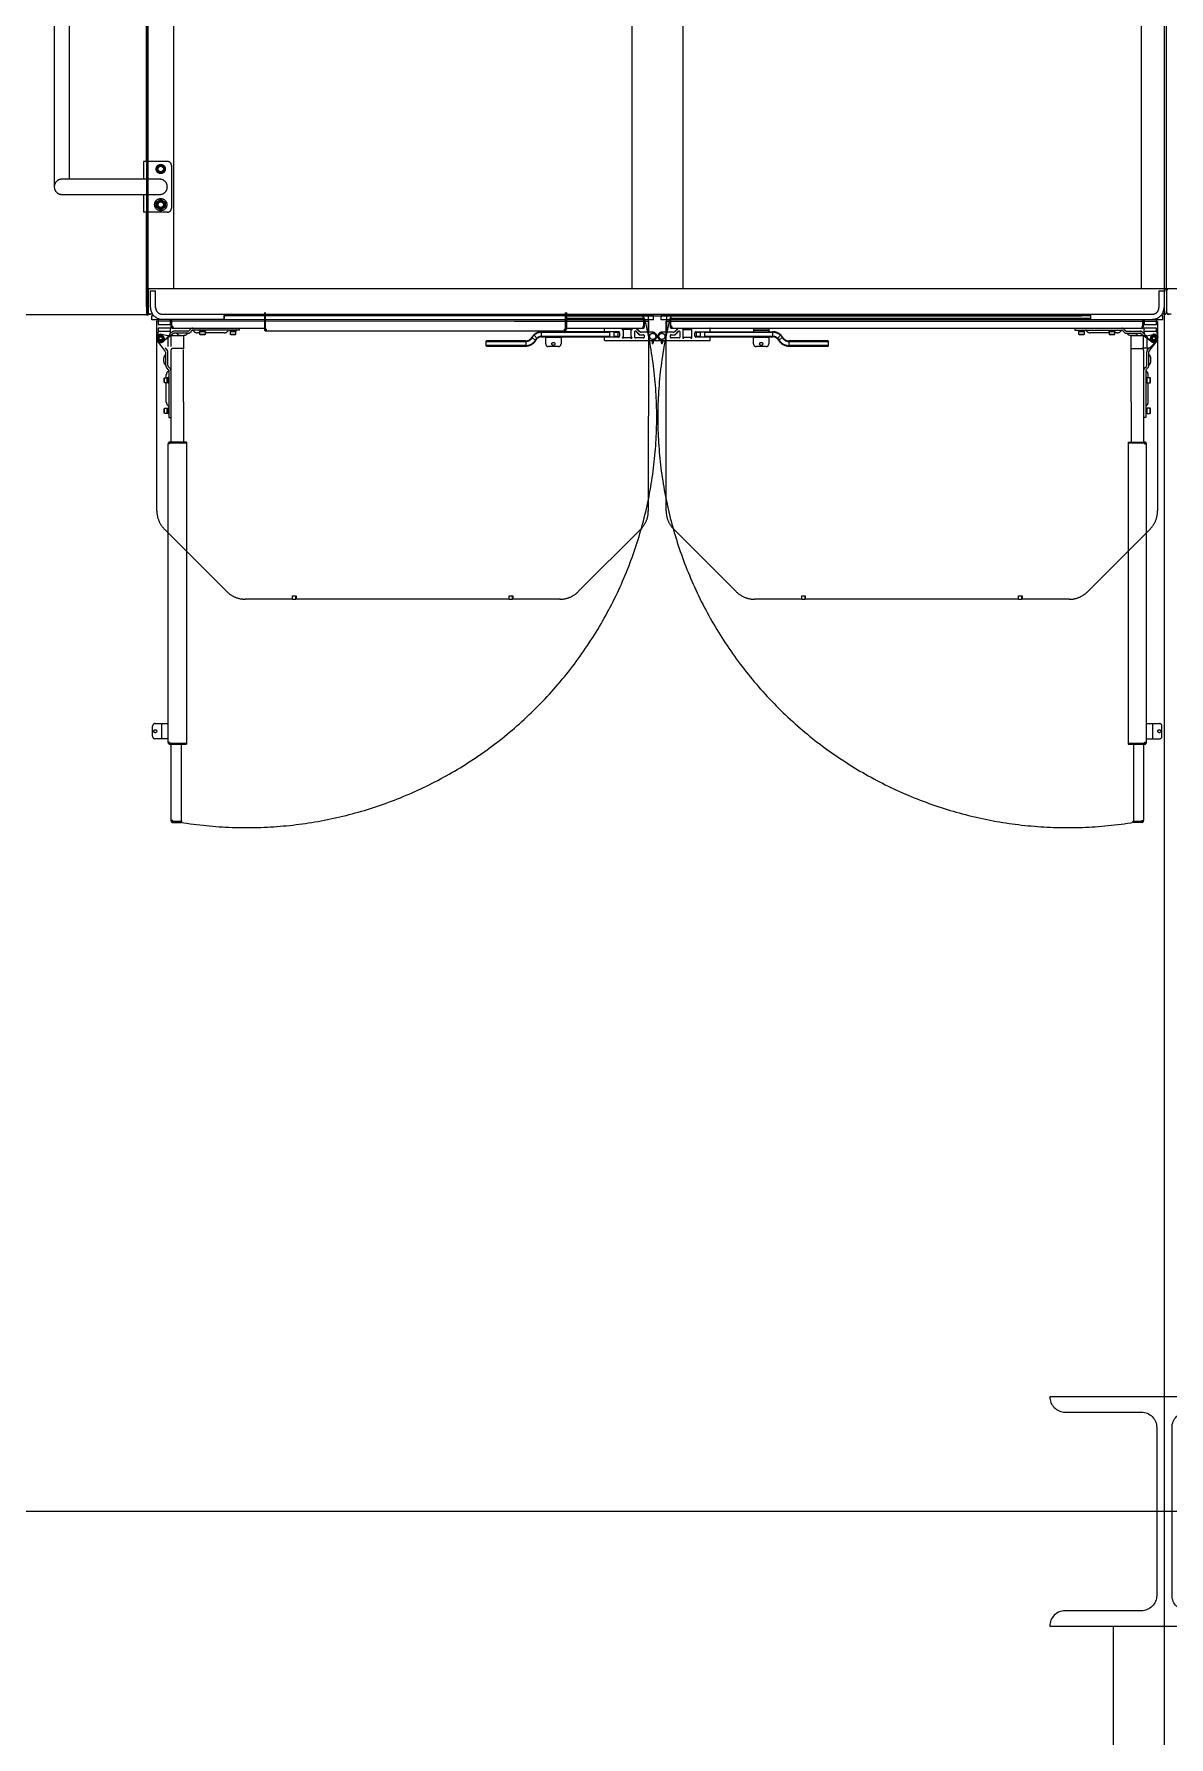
# Model space of a CAD drawing. Extents: x -681219 to -550379, y -242630 to -158199.
# Drawn here: x -583188 to -580960, y -212359 to -209017 of the extents above; entities that cross this region are included whole.
import ezdxf
from ezdxf.lldxf.tags import DXFTag

# ---------------------------------------------------------------- set-up
doc = ezdxf.new("R2010")
doc.units = 0
doc.header["$LTSCALE"] = 1000
doc.linetypes.add('DASHED2', pattern=[9.525, 6.35, -3.175])
doc.layers.get('0').update_dxf_attribs({"linetype": 'CONTINUOUS'})
for name, color, linetype, lineweight in [('famsun', 7, 'CONTINUOUS', 0), ('future', 4, 'DASHED2', 0), ('轴网_轴线', 1, 'CENTER2', 0)]:
    doc.layers.add(name, color=color, linetype=linetype, lineweight=lineweight)
doc.layers.add('GY_Bj_Hatch', color=9, linetype='CONTINUOUS')
doc.layers.add('interface', color=251, linetype='DASHED2')
tags = doc.linetypes.add('CENTER2', pattern=[28.575, 19.05, -3.175, 3.175, -3.175]).pattern_tags.tags
tags[10:11] = [DXFTag(74, 4), DXFTag(75, 0), DXFTag(340, '0'), DXFTag(46, 0.0), DXFTag(50, 0.0), DXFTag(44, 0.0), DXFTag(45, 0.0)]
tags[8:9] = [DXFTag(74, 4), DXFTag(75, 0), DXFTag(340, '0'), DXFTag(46, 0.0), DXFTag(50, 0.0), DXFTag(44, 0.0), DXFTag(45, 0.0)]
tags[6:7] = [DXFTag(74, 4), DXFTag(75, 0), DXFTag(340, '0'), DXFTag(46, 0.0), DXFTag(50, 0.0), DXFTag(44, 0.0), DXFTag(45, 0.0)]
tags[4:5] = [DXFTag(74, 4), DXFTag(75, 0), DXFTag(340, '0'), DXFTag(46, 0.0), DXFTag(50, 0.0), DXFTag(44, 0.0), DXFTag(45, 0.0)]

# ---------------------------------------------------------------- blocks, each defined once
blk = doc.blocks.new('轴网8FA15DC97FB90233')
at = {"layer": 'GY_Bj_Hatch', "color": 255}
blk.add_lwpolyline([(25275, 15225), (25725, 15225, -0.414214), (25695, 15195), (25545, 15195, 0.414214), (25515, 15165), (25515, 14835, 0.414214), (25545, 14805), (25695, 14805, -0.414214), (25725, 14775), (25275, 14775, -0.414214), (25305, 14805), (25455, 14805, 0.414214), (25485, 14835), (25485, 15165, 0.414214), (25455, 15195), (25305, 15195, -0.414214)], format="xyb", close=True, dxfattribs=at)
at = {"layer": '轴网_轴线'}
for p, q in [((25500, -1200), (25500, 23700)), ((-1200, 15000), (44200, 15000))]:
    blk.add_line(p, q, dxfattribs=at)
blk = doc.blocks.new('GZDH002B0002XY_A_GZDH2200×2-8_V_1', base_point=(8943.5, 57016.5))
at = {"color": 0, "linetype": 'ByBlock', "lineweight": -2}
for p, q in [((9897.5, 55216.5), (9897.5, 58816.5)), ((11897.4, 55216.4), (11897.6, 58816.4)), ((9947.4, 56520.9), (9947.4, 55216.5)), ((10847.4, 56466.5), (10847.4, 55216.5)), ((10947.4, 55950.9), (10947.4, 55216.4)), ((11847.4, 55950.8), (11847.4, 55216.4)), ((9713.4, 55916.5), (9713.4, 55416.5)), ((9743.4, 55431.5), (9743.4, 55901.5)), ((9894.4, 55466.5), (9894.4, 55866.5)), ((9897.4, 55466.5), (9897.4, 55866.5)), ((9894.5, 55766.5), (9894.5, 55165)), ((9888.4, 55466.5), (9888.4, 55431.5)), ((9935.4, 55466.5), (9888.4, 55466.5)), ((9943.4, 55458.5), (9943.4, 55374.5)), ((9920.4, 55431.5), (9728.4, 55431.5)), ((9728.4, 55401.5), (9920.4, 55401.5)), ((9888.4, 55401.5), (9888.4, 55366.5)), ((9913.4, 55386.7), (9922.4, 55391.9)), ((9913.4, 55376.3), (9913.4, 55386.7)), ((9922.4, 55391.9), (9931.4, 55386.7)), ((9931.4, 55386.7), (9931.4, 55376.3)), ((9935.4, 55366.5), (9888.4, 55366.5)), ((9894.4, 55181.5), (9894.4, 55366.5)), ((9897.4, 55216.5), (9897.4, 55366.5)), ((9897.9, 55164.9), (9897.4, 55366.5)), ((9922.4, 55371.1), (9913.4, 55376.3)), ((9931.4, 55376.3), (9922.4, 55371.1)), ((9897.5, 55216.5), (9894.5, 55216.5)), ((14097.4, 55216.2), (9897.4, 55216.5)), ((9897.4, 55212), (9897.4, 55171)), ((9897.5, 55212), (9897.5, 55171)), ((9902.4, 55212.5), (9912.4, 55212.5)), ((9902.4, 55179.5), (9902.4, 55212.5)), ((9912.4, 55179.5), (9912.4, 55212.5)), ((11882.4, 55212.4), (11892.4, 55212.4)), ((11882.4, 55212.4), (11882.4, 55179.4)), ((11892.4, 55212.4), (11892.4, 55179.4)), ((11897.4, 55211.9), (11897.4, 55170.9)), ((9894.5, 55165), (8394.5, 55165)), ((9897.4, 55181.5), (9894.4, 55181.5)), ((9894.5, 55165), (9897.9, 55164.9)), ((9906.4, 55166.5), (9900.4, 55166.5)), ((9908.8, 55163.5), (9904.9, 55163.5)), ((9904.9, 55155.5), (9904.9, 55163.5)), ((10889.9, 55155.4), (9904.9, 55155.5)), ((9914.8, 54780.5), (9914.9, 55153.2)), ((9914.9, 55153.2), (10766.4, 55153.1)), ((9917.4, 55157.9), (9917.4, 55146.5)), ((9925.4, 55166.5), (11869.4, 55166.4)), ((9925.4, 55156.5), (10046.9, 55156.5)), ((9941.4, 55146.5), (9941.4, 55156.5)), ((9942.4, 55156.5), (9942.4, 55142.5)), ((9943.9, 55142.5), (9943.9, 55156.5)), ((9943.9, 55156.5), (9943.9, 55142.5)), ((10046.9, 55166.5), (10046.9, 55156.5)), ((10046.9, 55156.5), (10046.9, 55166.5)), ((10889.9, 55163.4), (10046.9, 55163.5)), ((10125.9, 55169.5), (10125.9, 55137)), ((10125.9, 55169.5), (10125.9, 55137)), ((10127.4, 55137), (10127.4, 55169.5)), ((10127.4, 55169.5), (10127.4, 55137)), ((10127.4, 55169.5), (10127.4, 55137)), ((10127.4, 55169.5), (10127.4, 55137)), ((10127.4, 55169.5), (10127.4, 55137)), ((10616.8, 55153.1), (10778.4, 55153.1)), ((10717.3, 55169.6), (10717.4, 55137.1)), ((10717.3, 55169.5), (10717.3, 55137)), ((10717.3, 55166.6), (10717.4, 55166.6)), ((10717.3, 55163.6), (10717.4, 55163.6)), ((10717.4, 55137.1), (10717.4, 55169.6)), ((10717.4, 55137), (10717.4, 55169.5)), ((10718.9, 55137.1), (10718.9, 55169.6)), ((10718.9, 55169.6), (10718.9, 55137.1)), ((10718.9, 55137), (10718.9, 55169.5)), ((10718.9, 55166.6), (11758.4, 55166.6)), ((10718.9, 55163.6), (11730.4, 55163.6)), ((10718.9, 55159), (10870.8, 55159)), ((10778.4, 55153.1), (10879.9, 55153.1)), ((10870, 55161), (10868.1, 55163.5)), ((10870.8, 55159), (10870.8, 55142.5)), ((10872.4, 55159), (10870.9, 55159)), ((10870.9, 55142.5), (10870.9, 55159)), ((10872.4, 55142.5), (10872.4, 55159)), ((10879.4, 55163.5), (10879.4, 55131)), ((10879.9, 55153.1), (10879.8, 54780.4)), ((10884.9, 55163.4), (10884.9, 55166.4)), ((10889.9, 55155.4), (10889.9, 55163.4)), ((10904.9, 55155.4), (10904.9, 55163.4)), ((11747.8, 55163.4), (10904.9, 55163.4)), ((11889.9, 55155.4), (10904.9, 55155.4)), ((10909.9, 55166.4), (10909.9, 55163.4)), ((10914.8, 54780.4), (10914.9, 55153.1)), ((10914.9, 55153.1), (11016.4, 55153.1)), ((10915.4, 55163.5), (10915.4, 55131)), ((10922.4, 55159), (10922.4, 55142.5)), ((10922.4, 55159), (10923.4, 55159)), ((10923.4, 55146), (10923.4, 55158.6)), ((10923.9, 55159), (11747.8, 55159)), ((10923.9, 55142.5), (10923.9, 55159)), ((10924.2, 55161), (10926.1, 55163.5)), ((10928.4, 55153.1), (11028.4, 55153.1)), ((11028.4, 55153.1), (11879.9, 55153)), ((11747.8, 55166.4), (11747.8, 55156.4)), ((11747.8, 55156.4), (11869.4, 55156.4)), ((11850.8, 55156.5), (11850.8, 55142.5)), ((11850.9, 55142.5), (11850.9, 55156.5)), ((11852.4, 55142.5), (11852.4, 55156.5)), ((11853.4, 55156.5), (11853.4, 55146.5)), ((11877.4, 55146.5), (11877.4, 55157.9)), ((11879.9, 55153), (11879.8, 54780.4)), ((11889.9, 55163.4), (11885.9, 55163.4)), ((11894.4, 55166.4), (11888.3, 55166.4)), ((11889.9, 55155.4), (11889.9, 55163.4)), ((11906.4, 55166.4), (11900.4, 55166.4)), ((9917.4, 55133), (9914.6, 55120.8)), ((9917.4, 55146.5), (9941.4, 55146.5)), ((9941.4, 55139), (9917.4, 55139)), ((9917.4, 55139), (9917.4, 55133)), ((9917.4, 55133), (9941.4, 55133)), ((9918.9, 55119), (9920.6, 55122)), ((9920.6, 55116), (9918.9, 55119)), ((9920.6, 55122), (9924.1, 55122)), ((9924.1, 55122), (9925.8, 55119)), ((9925.8, 55119), (9924.1, 55116)), ((9947.8, 55128.6), (9927.2, 55112.7)), ((9928.1, 55113.4), (9938.5, 55124.1)), ((9945.4, 55131.8), (9941, 55128.4)), ((9941.4, 55131.1), (9941.4, 55139)), ((9942.4, 55142.5), (9943.9, 55142.5)), ((9945.9, 55142.5), (9943.9, 55142.5)), ((9945.9, 55142.5), (9945.9, 55139)), ((9945.9, 55139), (10125.9, 55139)), ((9975.9, 55133), (9949, 55133)), ((9975.9, 55129), (9949, 55129)), ((9980.9, 55137.3), (9977.3, 55133.6)), ((9983.8, 55134.4), (9980.1, 55130.8)), ((10077.4, 55135), (9985.2, 55135)), ((9999.5, 55130), (9994, 55130)), ((9998.5, 55133.4), (9998.5, 55135)), ((10010.5, 55133.4), (9998.5, 55133.4)), ((10009.5, 55131.8), (9999.5, 55131.8)), ((9999.5, 55126.4), (9999.5, 55131.8)), ((10009.5, 55126.4), (9999.5, 55126.4)), ((10000.5, 55125.8), (9999.5, 55126.4)), ((9999.8, 55131.8), (9999.8, 55132)), ((10008.4, 55125.8), (10000.5, 55125.8)), ((10009.5, 55126.4), (10008.4, 55125.8)), ((10009.1, 55133.4), (10009.1, 55131.8)), ((10009.5, 55131.8), (10009.5, 55126.4)), ((10047.3, 55130), (10009.5, 55130)), ((10010.5, 55135), (10010.5, 55133.4)), ((10058.5, 55133.4), (10058.5, 55135)), ((10070.5, 55133.4), (10058.5, 55133.4)), ((10059.5, 55126.4), (10059.5, 55131.8)), ((10069.5, 55131.8), (10059.5, 55131.8)), ((10069.5, 55126.4), (10059.5, 55126.4)), ((10060.5, 55125.8), (10059.5, 55126.4)), ((10059.8, 55131.8), (10059.8, 55132)), ((10068.4, 55125.8), (10060.5, 55125.8)), ((10069.5, 55126.4), (10068.4, 55125.8)), ((10069.1, 55133.4), (10069.1, 55131.8)), ((10069.5, 55131.8), (10069.5, 55126.4)), ((10070.5, 55135), (10070.5, 55133.4)), ((10077.4, 55135), (10077.4, 55139)), ((10125.9, 55137), (10127.4, 55137)), ((10125.9, 55137), (10127.4, 55137)), ((10127.4, 55139), (10127.4, 55139)), ((10129.4, 55137), (10127.4, 55137)), ((10129.4, 55137), (10127.4, 55137)), ((10129.4, 55137), (10129.4, 55133.5)), ((10129.4, 55137), (10129.4, 55133.5)), ((10715.4, 55133.6), (10129.4, 55133.5)), ((10715.4, 55133.5), (10129.4, 55133.5)), ((10654.9, 55125.9), (10650.5, 55120.5)), ((10651.4, 55120), (10650.5, 55120.5)), ((10651.4, 55120), (10655.5, 55125.2)), ((10651.4, 55120), (10658.3, 55116)), ((10655.5, 55125.2), (10654.9, 55125.9)), ((10660.9, 55119.3), (10655.5, 55125.2)), ((10660.9, 55119.3), (10658.3, 55116)), ((10659.2, 55115.5), (10661.6, 55118.6)), ((10821.4, 55132), (10670.4, 55132)), ((10670.4, 55131), (10670.4, 55132)), ((10670.4, 55131), (10804.4, 55131)), ((10670.4, 55123), (10670.4, 55131)), ((10670.4, 55123), (10670.4, 55122)), ((10804.4, 55123), (10670.4, 55123)), ((10670.4, 55122), (10804.4, 55122)), ((10678.4, 55133.5), (10678.4, 55132)), ((10678.4, 55108), (10678.4, 55122)), ((10708.4, 55121), (10678.4, 55121)), ((10708.4, 55133.5), (10708.4, 55132)), ((10708.4, 55122), (10708.4, 55108)), ((10715.4, 55137.1), (10715.4, 55133.6)), ((10717.4, 55137.1), (10715.4, 55137.1)), ((10715.4, 55135.1), (10715.4, 55137.1)), ((10715.4, 55137), (10715.4, 55133.5)), ((10717.3, 55137), (10715.4, 55137)), ((10715.4, 55135.1), (10715.4, 55133.6)), ((10717.3, 55139), (10717.4, 55139)), ((10718.9, 55137.1), (10717.4, 55137.1)), ((10718.9, 55137), (10717.4, 55137)), ((10718.9, 55139), (10868.9, 55139)), ((10793.4, 55138.5), (10793.4, 55132.5)), ((10793.4, 55121), (10793.4, 55115.5)), ((10821.4, 55121.5), (10793.9, 55121.5)), ((10804.4, 55121.5), (10804.4, 55132)), ((10812.4, 55132), (10812.4, 55121.5)), ((10812.4, 55131), (10820.8, 55131)), ((10820.8, 55123), (10812.4, 55123)), ((10812.4, 55122), (10819.8, 55122)), ((10820.8, 55131), (10819.8, 55132)), ((10820.8, 55123), (10819.8, 55122)), ((10820.8, 55123), (10820.8, 55131)), ((10823.4, 55130), (10823.4, 55123.5)), ((10829.4, 55136), (10829.4, 55137)), ((10829.4, 55120), (10829.4, 55121)), ((10829.9, 55137.5), (10830.9, 55137.5)), ((10830.9, 55119.5), (10829.9, 55119.5)), ((10830.4, 55136.5), (10830.4, 55120.5)), ((10846.4, 55136.5), (10830.4, 55136.5)), ((10830.4, 55120.5), (10846.4, 55120.5)), ((10845.9, 55137.5), (10846.9, 55137.5)), ((10846.9, 55119.5), (10845.9, 55119.5)), ((10846.4, 55120.5), (10846.4, 55136.5)), ((10847.4, 55137), (10847.4, 55136)), ((10847.4, 55121), (10847.4, 55120)), ((10853.4, 55121), (10853.4, 55132.5)), ((10870.4, 55120), (10854.4, 55120)), ((10855.1, 55133.2), (10862, 55126.3)), ((10862.3, 55126.7), (10855.4, 55133.6)), ((10855.6, 55139), (10862.5, 55132.1)), ((10862.9, 55132.5), (10856.4, 55139)), ((10862.7, 55126), (10870.4, 55126)), ((10888.4, 55131), (10866.4, 55131)), ((10868.9, 55142.5), (10868.9, 55139)), ((10870.8, 55142.5), (10868.9, 55142.5)), ((10872.4, 55142.5), (10870.9, 55142.5)), ((10871.4, 55125), (10871.4, 55121)), ((10928.3, 55131), (10906.4, 55131)), ((10922.4, 55142.5), (10923.9, 55142.5)), ((10923.4, 55121), (10923.4, 55125)), ((10923.9, 55144.1), (10923.9, 55142.5)), ((10925.9, 55142.5), (10923.9, 55142.5)), ((10924.4, 55126), (10932, 55126)), ((10940.4, 55120), (10924.4, 55120)), ((10925.9, 55142.5), (10925.9, 55139)), ((10925.9, 55139), (11848.9, 55139)), ((10938.4, 55139), (10931.8, 55132.5)), ((10932.2, 55132.1), (10939.1, 55139)), ((10939.3, 55133.6), (10932.4, 55126.7)), ((10932.7, 55126.3), (10939.6, 55133.2)), ((10941.4, 55132.5), (10941.4, 55121)), ((10947.4, 55137), (10947.4, 55136)), ((10947.4, 55121), (10947.4, 55120)), ((10948.9, 55137.5), (10947.9, 55137.5)), ((10947.9, 55119.5), (10948.9, 55119.5)), ((10948.4, 55120.5), (10948.4, 55136.5)), ((10948.4, 55136.5), (10964.4, 55136.5)), ((10964.4, 55120.5), (10948.4, 55120.5)), ((10964.9, 55137.5), (10963.9, 55137.5)), ((10963.9, 55119.5), (10964.9, 55119.5)), ((10964.4, 55136.5), (10964.4, 55120.5)), ((10965.4, 55136), (10965.4, 55137)), ((10965.4, 55120), (10965.4, 55121)), ((10971.4, 55123.5), (10971.4, 55130)), ((10973.4, 55132), (11124.3, 55132)), ((11000.9, 55121.5), (10973.4, 55121.5)), ((10973.9, 55131), (10974.9, 55132)), ((10973.9, 55131), (10973.9, 55123)), ((10973.9, 55131), (10982.4, 55131)), ((10973.9, 55123), (10974.9, 55122)), ((10982.4, 55123), (10973.9, 55123)), ((10974.9, 55122), (10982.4, 55122)), ((10982.4, 55121.5), (10982.4, 55132)), ((10990.4, 55132), (10990.4, 55121.5)), ((10990.4, 55131), (11124.3, 55131)), ((11124.3, 55123), (10990.4, 55123)), ((10990.4, 55122), (11124.3, 55122)), ((11001.4, 55132.5), (11001.4, 55138.5)), ((11001.4, 55115.5), (11001.4, 55121)), ((11086.4, 55139), (11086.4, 55132)), ((11086.4, 55136), (11116.4, 55136)), ((11086.4, 55108), (11086.4, 55122)), ((11116.4, 55121), (11086.4, 55121)), ((11087.8, 55135.2), (11088.6, 55136)), ((11087.8, 55135.2), (11115, 55135.2)), ((11087.8, 55135), (11087.8, 55135.2)), ((11087.8, 55135), (11115, 55135)), ((11098.1, 55136), (11099, 55135.2)), ((11099, 55135.2), (11099, 55135)), ((11103.8, 55135.2), (11104.6, 55136)), ((11103.8, 55135), (11103.8, 55135.2)), ((11114.1, 55136), (11115, 55135.2)), ((11115, 55135.2), (11115, 55135)), ((11116.4, 55139), (11116.4, 55132)), ((11116.4, 55122), (11116.4, 55108)), ((11124.3, 55132), (11124.3, 55131)), ((11124.3, 55123), (11124.3, 55131)), ((11124.3, 55123), (11124.3, 55122)), ((11133.1, 55118.6), (11133.8, 55119.3)), ((11133.1, 55118.6), (11135.5, 55115.5)), ((11133.8, 55119.3), (11139.2, 55125.2)), ((11136.4, 55116), (11133.8, 55119.3)), ((11143.3, 55120), (11136.4, 55116)), ((11139.8, 55125.9), (11139.2, 55125.2)), ((11139.2, 55125.2), (11143.3, 55120)), ((11144.2, 55120.5), (11139.8, 55125.9)), ((11144.2, 55120.5), (11143.3, 55120)), ((11717.4, 55139), (11717.4, 55135)), ((11717.4, 55135), (11809.5, 55135)), ((11724.3, 55133.4), (11724.3, 55135)), ((11736.3, 55133.4), (11724.3, 55133.4)), ((11735.3, 55131.8), (11725.3, 55131.8)), ((11725.3, 55126.4), (11725.3, 55131.8)), ((11726.3, 55125.8), (11725.3, 55126.4)), ((11735.3, 55126.4), (11725.3, 55126.4)), ((11725.6, 55131.8), (11725.6, 55133.4)), ((11734.2, 55125.8), (11726.3, 55125.8)), ((11735.3, 55126.4), (11734.2, 55125.8)), ((11734.9, 55133.4), (11734.9, 55133.2)), ((11735.3, 55131.8), (11735.3, 55126.4)), ((11736.3, 55135), (11736.3, 55133.4)), ((11785.3, 55130), (11747.4, 55130)), ((11784.3, 55133.4), (11784.3, 55135)), ((11796.3, 55133.4), (11784.3, 55133.4)), ((11785.3, 55126.4), (11785.3, 55131.8)), ((11795.3, 55131.8), (11785.3, 55131.8)), ((11795.3, 55126.4), (11785.3, 55126.4)), ((11786.3, 55125.8), (11785.3, 55126.4)), ((11785.6, 55131.8), (11785.6, 55133.4)), ((11794.2, 55125.8), (11786.3, 55125.8)), ((11795.3, 55126.4), (11794.2, 55125.8)), ((11794.9, 55133.4), (11794.9, 55133.2)), ((11795.3, 55131.8), (11795.3, 55126.4)), ((11800.7, 55130), (11795.3, 55130)), ((11796.3, 55135), (11796.3, 55133.4)), ((11810.9, 55134.4), (11814.6, 55130.8)), ((11813.8, 55137.3), (11817.4, 55133.6)), ((11818.8, 55133), (11845.7, 55133)), ((11818.8, 55129), (11845.7, 55129)), ((11833.6, 55125), (11827.1, 55125)), ((11846.9, 55128.6), (11867.5, 55112.7)), ((11850.8, 55142.5), (11848.9, 55142.5)), ((11848.9, 55142.5), (11848.9, 55139)), ((11849.3, 55131.8), (11853.7, 55128.4)), ((11852.4, 55142.5), (11850.9, 55142.5)), ((11853.4, 55146.5), (11877.4, 55146.5)), ((11853.4, 55131.1), (11853.4, 55139)), ((11877.4, 55139), (11853.4, 55139)), ((11853.4, 55133), (11877.4, 55133)), ((11866.6, 55113.4), (11856.2, 55124.1)), ((11870.6, 55122), (11868.9, 55119)), ((11870.6, 55116), (11868.9, 55119)), ((11870.6, 55122), (11874.1, 55122)), ((11874.1, 55122), (11875.8, 55119)), ((11875.8, 55119), (11874.1, 55116)), ((11877.4, 55133), (11877.4, 55139)), ((11877.4, 55133), (11880.1, 55120.8)), ((9924.1, 55116), (9920.6, 55116)), ((10561.8, 55114), (10560.8, 55113)), ((10560.8, 55113), (10560.8, 55105)), ((10560.8, 55113), (10639.2, 55113)), ((10561.8, 55104), (10560.8, 55105)), ((10639.2, 55105), (10560.8, 55105)), ((10639.3, 55114), (10561.8, 55114)), ((10561.8, 55104), (10639.3, 55104)), ((10639.3, 55113), (10639.3, 55105)), ((10703.4, 55103), (10683.4, 55103)), ((10793.9, 55115), (10888.4, 55115)), ((10799.4, 55114.5), (10799.9, 55115)), ((10817.3, 55114.5), (10799.4, 55114.5)), ((10799.4, 55114), (10799.4, 55114.5)), ((10817.3, 55114), (10799.4, 55114)), ((10816.8, 55115), (10817.3, 55114.5)), ((10817.3, 55114.5), (10817.3, 55114)), ((10910.4, 55114.5), (10884.4, 55114.5)), ((10887.3, 55114.5), (10887.3, 55113.1)), ((10887.3, 55113), (10887.3, 55110)), ((10889.4, 55113.1), (10889.4, 55114.5)), ((10889.4, 55113.1), (10889.5, 55113)), ((10889.5, 55113), (10889.5, 55110)), ((10905.3, 55114.5), (10905.3, 55113.1)), ((10905.3, 55113), (10905.3, 55113.1)), ((10905.3, 55113), (10905.3, 55110)), ((10906.4, 55115), (11000.9, 55115)), ((10907.4, 55113.1), (10907.4, 55114.5)), ((10907.4, 55113.1), (10907.5, 55113)), ((10907.5, 55113), (10907.5, 55110)), ((10977.4, 55114.5), (10977.9, 55115)), ((10977.4, 55114), (10977.4, 55114.5)), ((10995.3, 55114.5), (10977.4, 55114.5)), ((10995.3, 55114), (10977.4, 55114)), ((10994.8, 55115), (10995.3, 55114.5)), ((10995.3, 55114.5), (10995.3, 55114)), ((11111.4, 55103), (11091.4, 55103)), ((11232.9, 55114), (11155.5, 55114)), ((11155.5, 55113), (11233.9, 55113)), ((11155.5, 55113), (11155.5, 55105)), ((11233.9, 55105), (11155.5, 55105)), ((11155.5, 55104), (11232.9, 55104)), ((11232.9, 55114), (11233.9, 55113)), ((11232.9, 55104), (11233.9, 55105)), ((11233.9, 55105), (11233.9, 55113)), ((11874.1, 55116), (11870.6, 55116)), ((10052.3, 54621.9), (9929.7, 54744.6)), ((10864.9, 54744.5), (10742.3, 54621.9)), ((11052.3, 54621.9), (10929.7, 54744.5)), ((11864.9, 54744.5), (11742.3, 54621.8)), ((10181, 54607), (10088.3, 54607.1)), ((10181, 54607), (10181, 54613.8)), ((10181, 54613.8), (10188.1, 54613.8)), ((10181.4, 54607), (10181.4, 54613.8)), ((10181.4, 54607), (10187.8, 54607)), ((10187.8, 54607), (10187.8, 54613.8)), ((10188.1, 54613.8), (10188.1, 54607)), ((10606.5, 54607), (10188.1, 54607)), ((10606.5, 54613.8), (10613.6, 54613.8)), ((10606.5, 54607), (10606.5, 54613.8)), ((10606.9, 54607), (10606.9, 54613.8)), ((10606.9, 54607), (10613.2, 54607)), ((10613.2, 54607), (10613.2, 54613.8)), ((10613.6, 54613.8), (10613.6, 54607)), ((10706.4, 54607), (10613.6, 54607)), ((11181, 54607), (11088.3, 54607)), ((11181, 54613.7), (11188.1, 54613.7)), ((11181, 54607), (11181, 54613.7)), ((11181.4, 54607), (11181.4, 54613.7)), ((11181.4, 54607), (11187.8, 54607)), ((11187.8, 54607), (11187.8, 54613.7)), ((11188.1, 54613.7), (11188.1, 54607)), ((11606.5, 54606.9), (11188.1, 54607)), ((11606.5, 54606.9), (11606.5, 54613.7)), ((11606.5, 54613.7), (11613.6, 54613.7)), ((11606.9, 54606.9), (11606.9, 54613.7)), ((11606.9, 54606.9), (11613.2, 54606.9)), ((11613.2, 54606.9), (11613.2, 54613.7)), ((11613.6, 54613.7), (11613.6, 54606.9)), ((11706.4, 54606.9), (11613.6, 54606.9))]:
    blk.add_line(p, q, dxfattribs=at)
for centre, radius in [((9922.4, 55451.5), 9), ((9922.4, 55451.5), 6.5), ((9922.4, 55451.5), 6), ((9922.4, 55451.5), 5.4), ((9922.4, 55381.5), 12), ((9922.4, 55381.5), 8.3), ((9922.4, 55381.5), 6), ((9922.4, 55381.5), 5.4), ((9922.4, 55119), 6.5), ((9922.4, 55119), 5.11), ((10888.4, 55123), 6), ((10906.4, 55123), 6), ((11872.4, 55119), 6.5), ((11872.4, 55119), 5.11), ((10693.4, 55108.2), 3), ((11101.4, 55108.2), 3)]:
    blk.add_circle(centre, radius, dxfattribs=at)
for centre, radius, start, end in [((9935.4, 55458.5), 8, 359.996, 89.996), ((9728.4, 55416.5), 15, 89.996, 269.996), ((9920.4, 55416.5), 15, 269.996, 89.996), ((9935.4, 55374.5), 8, 269.996, 359.996), ((9893, 55212), 4.5, 0, 70.7357), ((9901.9, 55212), 4.5, 89.996, 179.996), ((11892.9, 55211.9), 4.5, 359.996, 89.996), ((11901.9, 55211.9), 4.5, 89.996, 179.996), ((9893, 55171), 4.5, 289.2643, 0), ((9901.9, 55171), 4.5, 179.996, 269.996), ((9925.4, 55179.5), 23, 179.996, 269.996), ((9925.4, 55179.5), 13, 179.996, 269.996), ((10866.9, 55158.6), 4, 0, 37.2538), ((10927.4, 55158.6), 4, 142.7462, 180), ((11869.4, 55179.4), 13, 269.996, 359.996), ((11869.4, 55179.4), 23, 269.996, 359.996), ((11892.9, 55170.9), 4.5, 269.996, 359.996), ((11901.9, 55170.9), 4.5, 179.996, 269.996), ((9922.4, 55119), 8, 77.0968, 315.6673), ((9931.4, 55131.1), 10, 315.6673, 0), ((9945.9, 55142.5), 3.5, 180, 270), ((9945.9, 55142.5), 2, 180, 270), ((9949, 55127), 6, 90, 127.7269), ((9949, 55127), 2, 90, 127.7269), ((9953.4, 55128.5), 0.5, 35.3765, 90), ((9961.1, 55134), 9, 215.3765, 270), ((9967.6, 55134), 9, 270, 324.6235), ((9975.4, 55128.5), 0.5, 90, 144.6235), ((9975.9, 55135), 2, 270, 315), ((9975.9, 55135), 6, 270, 315), ((9985.2, 55133), 6, 90, 135), ((9985.2, 55133), 2, 90, 135), ((9985.7, 55134.5), 0.5, 28.2737, 90), ((9994, 55139), 9, 208.2737, 270), ((10004.5, 55132), 4.65, 162.9207, 182.8884), ((10004.5, 55133.2), 4.65, 177.1116, 197.0793), ((10047.3, 55139), 9, 270, 331.7263), ((10055.7, 55134.5), 0.5, 90, 151.7263), ((10064.5, 55132), 4.65, 162.9207, 182.8884), ((10064.5, 55133.2), 4.65, 177.1116, 197.0793), ((10129.4, 55137), 3.5, 180.004, 270.004), ((10129.4, 55137), 3.5, 180, 270), ((10129.4, 55137), 2, 180, 270), ((10129.4, 55137), 2, 180.004, 270.004), ((10129.4, 55137), 2, 180.004, 270.004), ((10639.3, 55127), 13, 270.0234, 329.9989), ((10639.3, 55127), 14, 269.9972, 330.0015), ((10670.4, 55109), 23, 89.988, 132.5995), ((10670.4, 55109), 22, 90, 132.6181), ((10670.4, 55109), 14, 89.9949, 132.6323), ((10670.4, 55109), 13, 90.0001, 132.5858), ((10715.4, 55137.1), 3.5, 270.004, 0.004), ((10715.4, 55137.1), 3.5, 270.004, 0.004), ((10715.4, 55137.1), 2, 270.004, 0.004), ((10715.4, 55137), 2, 270, 0), ((10715.4, 55137), 3.5, 270, 0), ((10793.9, 55138.5), 0.5, 90, 180), ((10793.9, 55132.5), 0.5, 180, 270), ((10793.9, 55121), 0.5, 90, 180), ((10821.4, 55130), 2, 0, 90), ((10821.4, 55123.5), 2, 270, 0), ((10829.9, 55137), 0.5, 90, 180), ((10829.9, 55136), 0.5, 180, 270), ((10829.9, 55121), 0.5, 90, 180), ((10829.9, 55120), 0.5, 180, 270), ((10829.9, 55135), 0.5, 0, 90), ((10829.9, 55122), 0.5, 270, 0), ((10830.9, 55137), 0.5, 0, 90), ((10830.9, 55120), 0.5, 270, 0), ((10831.9, 55137), 0.5, 180, 270), ((10831.9, 55120), 0.5, 90, 180), ((10844.9, 55137), 0.5, 270, 0), ((10844.9, 55120), 0.5, 0, 90), ((10845.9, 55137), 0.5, 90, 180), ((10845.9, 55120), 0.5, 180, 270), ((10846.9, 55135), 0.5, 90, 180), ((10846.9, 55122), 0.5, 180, 270), ((10846.9, 55137), 0.5, 0, 90), ((10846.9, 55136), 0.5, 270, 0), ((10846.9, 55121), 0.5, 0, 90), ((10846.9, 55120), 0.5, 270, 0), ((10854.4, 55132.5), 1, 45, 180), ((10854.4, 55121), 1, 180, 270), ((10862.7, 55127), 1, 225, 270), ((10866.4, 55136), 5, 225, 270), ((10868.9, 55142.5), 3.5, 270, 0), ((10868.9, 55142.5), 2, 270, 0), ((10870.4, 55125), 1, 0, 90), ((10870.4, 55121), 1, 270, 0), ((10888.4, 55123), 8, 270, 90), ((10906.4, 55123), 8, 90, 270), ((10925.9, 55142.5), 3.5, 180, 270), ((10927.4, 55146), 4, 180, 209.0141), ((10924.4, 55125), 1, 90, 180), ((10924.4, 55121), 1, 180, 270), ((10925.9, 55142.5), 2, 180, 270), ((10928.3, 55136), 5, 270, 315), ((10932, 55127), 1, 270, 315), ((10940.4, 55132.5), 1, 0, 135), ((10940.4, 55121), 1, 270, 0), ((10947.9, 55137), 0.5, 90, 180), ((10947.9, 55136), 0.5, 180, 270), ((10947.9, 55121), 0.5, 90, 180), ((10947.9, 55120), 0.5, 180, 270), ((10947.9, 55135), 0.5, 0, 90), ((10947.9, 55122), 0.5, 270, 0), ((10948.9, 55137), 0.5, 0, 90), ((10948.9, 55120), 0.5, 270, 0), ((10949.9, 55137), 0.5, 180, 270), ((10949.9, 55120), 0.5, 90, 180), ((10962.9, 55137), 0.5, 270, 0), ((10962.9, 55120), 0.5, 0, 90), ((10963.9, 55137), 0.5, 90, 180), ((10963.9, 55120), 0.5, 180, 270), ((10964.9, 55135), 0.5, 90, 180), ((10964.9, 55122), 0.5, 180, 270), ((10964.9, 55137), 0.5, 0, 90), ((10964.9, 55136), 0.5, 270, 0), ((10964.9, 55121), 0.5, 0, 90), ((10964.9, 55120), 0.5, 270, 0), ((10973.4, 55130), 2, 90, 180), ((10973.4, 55123.5), 2, 180, 270), ((11000.9, 55138.5), 0.5, 0, 90), ((11000.9, 55132.5), 0.5, 270, 0), ((11000.9, 55121), 0.5, 0, 90), ((11124.3, 55109), 23, 47.3893, 90.012), ((11124.3, 55109), 22, 47.3824, 89.9998), ((11124.3, 55109), 14, 47.3756, 90.019), ((11124.3, 55109), 13, 47.4143, 89.9999), ((11155.5, 55127), 14, 209.9958, 270.0022), ((11155.5, 55127), 13, 210.0022, 269.9947), ((11730.3, 55132), 4.65, 357.1116, 17.0793), ((11730.3, 55133.2), 4.65, 342.9207, 2.8884), ((11739, 55134.5), 0.5, 28.2737, 90), ((11747.4, 55139), 9, 208.2737, 270), ((11790.3, 55132), 4.65, 357.1116, 17.0793), ((11790.3, 55133.2), 4.65, 342.9207, 2.8884), ((11800.7, 55139), 9, 270, 331.7263), ((11809, 55134.5), 0.5, 90, 151.7263), ((11809.5, 55133), 6, 45, 90), ((11809.5, 55133), 2, 45, 90), ((11818.8, 55135), 6, 225, 270), ((11818.8, 55135), 2, 225, 270), ((11819.3, 55128.5), 0.5, 35.3765, 90), ((11827.1, 55134), 9, 215.3765, 270), ((11833.6, 55134), 9, 270, 324.6235), ((11845.7, 55127), 6, 52.2731, 90), ((11845.7, 55127), 2, 52.2731, 90), ((11848.9, 55142.5), 2, 270, 0), ((11848.9, 55142.5), 3.5, 270, 0), ((11863.4, 55131.1), 10, 180, 224.3327), ((11872.4, 55119), 8, 224.3327, 102.9031), ((10639.3, 55127), 22, 270.0002, 330), ((10639.3, 55127), 23, 270.0092, 330.0001), ((10683.4, 55108), 5, 180, 270), ((10703.4, 55108), 5, 270, 0), ((10793.9, 55115.5), 0.5, 180, 270), ((10884.4, 55119.5), 5, 244.1581, 270), ((10888.4, 55110), 1.1, 180, 0), ((10906.4, 55110), 1.1, 180, 0), ((10910.4, 55119.5), 5, 270, 295.8419), ((11000.9, 55115.5), 0.5, 270, 0), ((11091.4, 55108), 5, 180, 270), ((11111.4, 55108), 5, 270, 0), ((11155.5, 55127), 23, 210, 270), ((11155.5, 55127), 22, 210.0093, 270.0125), ((9965.6, 54780.5), 50.8, 179.996, 224.996), ((10829, 54780.4), 50.8, 314.996, 359.996), ((10965.6, 54780.4), 50.8, 179.996, 224.996), ((11829, 54780.4), 50.8, 314.996, 359.996), ((10088.3, 54657.9), 50.8, 224.996, 269.996), ((10706.4, 54657.8), 50.8, 269.996, 314.996), ((11088.3, 54657.8), 50.8, 224.996, 269.996), ((11706.4, 54657.7), 50.8, 269.996, 314.996)]:
    blk.add_arc(centre, radius, start, end, dxfattribs=at)
for centre, major_axis, start_param, end_param in [((9900.4, 55210.5), (0, -6), 3.141593, 4.712389), ((11894.4, 55210.4), (0, 6), 4.712389, 6.283185), ((11900.4, 55210.4), (0, -6), 3.141593, 4.712389), ((9900.4, 55172.5), (0, -6), 4.712389, 6.283185), ((11894.4, 55172.4), (0, 6), 3.141593, 4.712389), ((11900.4, 55172.4), (0, -6), 4.712389, 6.283185)]:
    blk.add_ellipse(centre, major_axis=major_axis, ratio=0.5, start_param=start_param, end_param=end_param, dxfattribs=at)
for points, knots in [([(10889.4, 55113.1), (10889.4, 55113.3), (10889.3, 55113.5), (10888.9, 55113.8), (10888.7, 55113.9), (10888.1, 55113.9), (10887.8, 55113.8), (10887.4, 55113.5), (10887.3, 55113.3), (10887.3, 55113.1)], [0, 0, 0, 0, 0.25, 0.25, 0.5, 0.5, 0.75, 0.75, 1, 1, 1, 1]), ([(10887.3, 55113), (10887.3, 55113), (10887.3, 55113), (10887.3, 55113.1), (10887.3, 55113.1), (10887.3, 55113.1)], [0, 0, 0, 0, 0.5, 0.5, 1, 1, 1, 1]), ([(10907.4, 55113.1), (10907.4, 55113.3), (10907.3, 55113.5), (10906.9, 55113.8), (10906.7, 55113.9), (10906.1, 55113.9), (10905.8, 55113.8), (10905.4, 55113.5), (10905.3, 55113.3), (10905.3, 55113.1)], [0, 0, 0, 0, 0.25, 0.25, 0.5, 0.5, 0.75, 0.75, 1, 1, 1, 1])]:
    blk.add_open_spline(points, degree=3, knots=knots, dxfattribs=at)
at = {"layer": 'interface', "lineweight": -2, "ltscale": 0.087699}
for p, q in [((9936.4, 55124), (9924.1, 55126.8)), ((9966.9, 55124), (9936.4, 55124)), ((11858.4, 55124), (11870.6, 55126.8))]:
    blk.add_line(p, q, dxfattribs=at)
at = {"layer": 'interface', "lineweight": -2, "ltscale": 1.259843}
for p, q in [((9936.4, 55124), (9936.4, 55103)), ((9942.4, 55124), (9942.4, 55103)), ((9966.9, 55124), (9966.9, 55098.3)), ((9931.9, 55093.5), (9916, 55114.1)), ((9935.1, 55096), (9931.7, 55100.4)), ((9932.4, 55065.5), (9932.4, 55092.3)), ((9936.4, 55065.5), (9936.4, 55092.3)), ((9942.4, 55095.5), (9942.4, 54915.5)), ((9966.9, 55099), (9945.9, 55099)), ((9966.9, 54994.5), (9966.9, 55097.5))]:
    blk.add_line(p, q, dxfattribs=at)
at = {"layer": 'interface', "lineweight": -2, "ltscale": 0.171479}
blk.add_line((11858.4, 55124), (11827.9, 55124), dxfattribs=at)
at = {"layer": 'interface', "lineweight": -2, "ltscale": 4.150481}
for p, q in [((11827.9, 54994.5), (11827.9, 55124)), ((11852.4, 55100), (11852.4, 55124)), ((11858.4, 55124), (11858.4, 55100)), ((11827.9, 55099), (11848.9, 55099)), ((11860.3, 55100), (11852.4, 55100)), ((11852.4, 55095.5), (11852.4, 54915.5)), ((11858.4, 55065.5), (11858.4, 55092.3)), ((11859.6, 55096), (11863, 55100.4)), ((11862.4, 55065.5), (11862.4, 55092.3)), ((11862.8, 55093.5), (11878.7, 55114.1)), ((11877.9, 55113.3), (11867.3, 55102.9)), ((9928.4, 55073.7), (9928.4, 55080.2)), ((9937.8, 55057.6), (9934.1, 55061.3)), ((9940.6, 55060.4), (9936.9, 55064.1)), ((9938.4, 55056.2), (9938.4, 54964)), ((11854.1, 55060.4), (11857.8, 55064.1)), ((11856.4, 55056.2), (11856.4, 54964)), ((11856.9, 55057.6), (11860.6, 55061.3)), ((11866.4, 55073.7), (11866.4, 55080.2)), ((9929.2, 55040.9), (9929.8, 55041.9)), ((9929.2, 55032.9), (9929.2, 55040.9)), ((9929.8, 55031.9), (9929.2, 55032.9)), ((9929.8, 55031.9), (9929.8, 55041.9)), ((9929.8, 55041.9), (9935.2, 55041.9)), ((9935.2, 55031.9), (9929.8, 55031.9)), ((9933.4, 55041.9), (9933.4, 55047.3)), ((9933.4, 54994), (9933.4, 55031.9)), ((9935.2, 55031.9), (9935.2, 55041.9)), ((9935.2, 55041.6), (9935.4, 55041.6)), ((9936.8, 55032.3), (9935.2, 55032.3)), ((9936.8, 55042.9), (9938.4, 55042.9)), ((9936.8, 55030.9), (9936.8, 55042.9)), ((9938.4, 55030.9), (9936.8, 55030.9)), ((11858, 55042.9), (11856.4, 55042.9)), ((11856.4, 55030.9), (11858, 55030.9)), ((11858, 55030.9), (11858, 55042.9)), ((11858, 55032.3), (11859.6, 55032.3)), ((11859.6, 55041.6), (11859.3, 55041.6)), ((11859.6, 55031.9), (11859.6, 55041.9)), ((11865, 55041.9), (11859.6, 55041.9)), ((11859.6, 55031.9), (11865, 55031.9)), ((11861.4, 55041.9), (11861.4, 55047.3)), ((11861.4, 54994), (11861.4, 55031.9)), ((11865, 55031.9), (11865, 55041.9)), ((11865.6, 55040.9), (11865, 55041.9)), ((11865, 55031.9), (11865.6, 55032.9)), ((11865.6, 55032.9), (11865.6, 55040.9)), ((9966.9, 54994.5), (9966.9, 54915.5)), ((11827.9, 54994.5), (11827.8, 54915.5)), ((9929.2, 54980.9), (9929.8, 54981.9)), ((9929.2, 54972.9), (9929.2, 54980.9)), ((9929.8, 54971.9), (9929.2, 54972.9)), ((9929.8, 54971.9), (9929.8, 54981.9)), ((9929.8, 54981.9), (9935.2, 54981.9)), ((9935.2, 54971.9), (9929.8, 54971.9)), ((9935.2, 54971.9), (9935.2, 54981.9)), ((9935.2, 54981.6), (9935.4, 54981.6)), ((9936.8, 54972.3), (9935.2, 54972.3)), ((9936.8, 54970.9), (9936.8, 54982.9)), ((9936.8, 54982.9), (9938.4, 54982.9)), ((9938.4, 54970.9), (9936.8, 54970.9)), ((9938.4, 54964), (9942.4, 54964)), ((11856.4, 54964), (11852.4, 54964)), ((11858, 54982.9), (11856.4, 54982.9)), ((11856.4, 54970.9), (11858, 54970.9)), ((11858, 54970.9), (11858, 54982.9)), ((11858, 54972.3), (11859.6, 54972.3)), ((11859.6, 54981.6), (11859.3, 54981.6)), ((11859.6, 54971.9), (11859.6, 54981.9)), ((11865, 54981.9), (11859.6, 54981.9)), ((11859.6, 54971.9), (11865, 54971.9)), ((11865, 54971.9), (11865, 54981.9)), ((11865.6, 54980.9), (11865, 54981.9)), ((11865, 54971.9), (11865.6, 54972.9)), ((11865.6, 54972.9), (11865.6, 54980.9)), ((9940.4, 54912), (9936.9, 54912)), ((9936.9, 54326), (9936.9, 54912)), ((9936.9, 54326), (9936.9, 54912)), ((9940.4, 54912), (9936.9, 54912)), ((9972.9, 54915.5), (9940.4, 54915.5)), ((9940.4, 54915.5), (9940.4, 54914)), ((9940.4, 54915.5), (9940.4, 54914)), ((9972.9, 54915.5), (9940.4, 54915.5)), ((9940.4, 54914), (9972.9, 54914)), ((9972.9, 54914), (9940.4, 54914)), ((9972.9, 54914), (9940.4, 54914)), ((9940.4, 54912), (9940.4, 54914)), ((9940.4, 54912), (9940.4, 54914)), ((9972.9, 54914), (9940.4, 54914)), ((9972.9, 54914), (9940.4, 54914)), ((9942.4, 54914), (9942.4, 54914)), ((9972.9, 54915.5), (9972.9, 54322.5)), ((11821.8, 54915.5), (11854.3, 54915.5)), ((11854.3, 54914), (11821.8, 54914)), ((11821.8, 54914), (11854.3, 54914)), ((11821.8, 54914), (11854.3, 54914)), ((11821.9, 54915.5), (11821.9, 54322.5)), ((11821.9, 54915.5), (11854.4, 54915.5)), ((11821.9, 54914), (11854.4, 54914)), ((11821.9, 54914), (11854.4, 54914)), ((11852.4, 54914), (11852.4, 54914)), ((11854.3, 54915.5), (11854.3, 54914)), ((11854.3, 54912), (11854.3, 54914)), ((11854.3, 54912), (11857.8, 54912)), ((11854.4, 54915.5), (11854.4, 54914)), ((11854.4, 54912), (11854.4, 54914)), ((11854.4, 54912), (11857.9, 54912)), ((11857.8, 54326), (11857.8, 54912)), ((11857.9, 54326), (11857.9, 54912))]:
    blk.add_line(p, q, dxfattribs=at)
at = {"layer": 'interface', "lineweight": -2, "ltscale": 9.675166}
for p, q in [((9906.4, 54338), (9906.4, 54358)), ((9911.4, 54363), (9936.9, 54363)), ((9924.4, 54333), (9924.4, 54363)), ((11857.9, 54363), (11883.4, 54363)), ((11870.4, 54333), (11870.4, 54363)), ((11888.4, 54338), (11888.4, 54358)), ((9936.9, 54333), (9911.4, 54333)), ((9940.4, 54326), (9936.9, 54326)), ((9938.4, 54326), (9936.9, 54326)), ((9940.4, 54326), (9936.9, 54326)), ((9938.4, 54326), (9940.4, 54326)), ((9940.4, 54324), (9940.4, 54326)), ((9940.4, 54324), (9940.4, 54326)), ((9972.9, 54324), (9940.4, 54324)), ((9940.4, 54322.5), (9940.4, 54324)), ((9940.4, 54324), (9972.9, 54324)), ((9972.9, 54324), (9940.4, 54324)), ((9940.4, 54322.5), (9940.4, 54324)), ((9940.4, 54324), (9972.9, 54324)), ((9940.4, 54322.5), (9972.9, 54322.5)), ((9940.4, 54322.5), (9972.9, 54322.5)), ((9972.9, 54322.5), (9940.4, 54322.5)), ((9942.4, 54324), (9942.4, 54324)), ((9942.4, 54322.5), (9942.4, 54172.5)), ((9962.4, 54322.5), (9962.4, 54170.5)), ((11854.3, 54324), (11821.8, 54324)), ((11821.8, 54324), (11854.3, 54324)), ((11821.8, 54322.5), (11854.3, 54322.5)), ((11854.3, 54322.5), (11821.8, 54322.5)), ((11854.4, 54324), (11821.9, 54324)), ((11821.9, 54324), (11854.4, 54324)), ((11854.4, 54322.5), (11821.9, 54322.5)), ((11832.4, 54322.5), (11832.4, 54170.5)), ((11852.4, 54324), (11852.4, 54324)), ((11852.4, 54322.5), (11852.4, 54172.5)), ((11854.3, 54324), (11854.3, 54326)), ((11856.3, 54326), (11854.3, 54326)), ((11854.3, 54326), (11857.8, 54326)), ((11854.3, 54322.5), (11854.3, 54324)), ((11854.4, 54324), (11854.4, 54326)), ((11854.4, 54326), (11857.9, 54326)), ((11854.4, 54322.5), (11854.4, 54324)), ((11856.3, 54326), (11857.8, 54326)), ((11857.9, 54333), (11883.4, 54333)), ((9945.9, 54172.5), (9942.4, 54172.5)), ((9945.9, 54170.5), (9945.9, 54172.5)), ((9962.4, 54170.5), (9945.9, 54170.5)), ((9945.9, 54169), (9945.9, 54170.5)), ((9945.9, 54170.5), (9962.4, 54170.5)), ((9945.9, 54169), (9962.4, 54169)), ((9962.4, 54169), (9962.4, 54170.5)), ((11832.4, 54169), (11832.4, 54170.5)), ((11832.4, 54170.5), (11848.9, 54170.5)), ((11848.9, 54170.5), (11832.4, 54170.5)), ((11848.9, 54169), (11832.4, 54169)), ((11848.9, 54170.5), (11848.9, 54172.5)), ((11848.9, 54172.5), (11852.4, 54172.5)), ((11848.9, 54169), (11848.9, 54170.5))]:
    blk.add_line(p, q, dxfattribs=at)
for centre in [(9911.6, 54348), (11883.2, 54348)]:
    blk.add_circle(centre, 3, dxfattribs=at)
for centre, radius, start, end in [((10091.1, 54963.9), 805.2, 259.3514, 14.0259), ((11703.6, 54963.9), 805.2, 165.9741, 280.6486), ((9911.4, 54358), 5, 90, 180), ((11883.4, 54358), 5, 0, 90), ((9911.4, 54338), 5, 180, 270), ((9940.4, 54326), 3.5, 180.004, 270.004), ((9940.4, 54326), 3.5, 180.004, 270.004), ((9940.4, 54326), 3.5, 180, 270), ((9940.4, 54326), 2, 180.004, 270.004), ((9940.4, 54326), 2, 180, 270), ((11854.3, 54326), 2, 269.996, 359.996), ((11854.3, 54326), 3.5, 269.996, 359.996), ((11854.3, 54326), 3.5, 269.996, 359.996), ((11854.4, 54326), 2, 270, 0), ((11854.4, 54326), 3.5, 270, 0), ((11883.4, 54338), 5, 270, 0), ((9945.9, 54172.5), 3.5, 180, 270), ((9945.9, 54172.5), 2, 180, 270), ((9961.9, 54174.5), 4, 270, 307.2538), ((11832.8, 54174.5), 4, 232.7462, 270), ((11848.9, 54172.5), 2, 270, 0), ((11848.9, 54172.5), 3.5, 270, 0)]:
    blk.add_arc(centre, radius, start, end, dxfattribs=at)
at = {"layer": 'interface', "lineweight": -2, "ltscale": 4.150481}
for centre, radius, start, end in [((9937.4, 55080.2), 9, 125.3765, 180), ((11848.9, 55095.5), 3.5, 0, 90), ((11864.4, 55092.3), 6, 142.2731, 180), ((11860.3, 55110), 10, 270, 314.3327), ((11864.4, 55092.3), 2, 142.2731, 180), ((11857.4, 55080.2), 9, 0, 54.6235), ((9937.4, 55073.7), 9, 180, 234.6235), ((9931.9, 55066), 0.5, 0, 54.6235), ((9938.4, 55065.5), 6, 180, 225), ((9942.4, 55047.3), 9, 118.2737, 180), ((9938.4, 55065.5), 2, 180, 225), ((9936.4, 55056.2), 2, 0, 45), ((9937.9, 55055.7), 0.5, 298.2737, 0), ((9936.4, 55056.2), 6, 0, 45), ((11858.4, 55056.2), 6, 135, 180), ((11858.4, 55056.2), 2, 135, 180), ((11856.9, 55055.7), 0.5, 180, 241.7263), ((11852.4, 55047.3), 9, 0, 61.7263), ((11856.4, 55065.5), 2, 315, 0), ((11856.4, 55065.5), 6, 315, 0), ((11862.9, 55066), 0.5, 125.3765, 180), ((11857.4, 55073.7), 9, 305.3765, 0), ((9936.5, 55036.9), 4.65, 87.1116, 107.0793), ((9935.4, 55036.9), 4.65, 72.9207, 92.8884), ((11858.2, 55036.9), 4.65, 72.9207, 92.8884), ((11859.3, 55036.9), 4.65, 87.1116, 107.0793), ((9942.4, 54994), 9, 180, 241.7263), ((9937.9, 54985.7), 0.5, 0, 61.7263), ((11856.9, 54985.7), 0.5, 118.2737, 180), ((11852.4, 54994), 9, 298.2737, 0), ((9935.4, 54976.9), 4.65, 72.9207, 92.8884), ((9936.5, 54976.9), 4.65, 87.1116, 107.0793), ((11858.2, 54976.9), 4.65, 72.9207, 92.8884), ((11859.3, 54976.9), 4.65, 87.1116, 107.0793), ((9940.4, 54912), 3.5, 90.004, 180.004), ((9940.4, 54912), 3.5, 90, 180), ((9940.4, 54912), 2, 90.004, 180.004), ((9940.4, 54912), 2, 90.004, 180.004), ((9940.4, 54912), 2, 90, 180), ((11854.3, 54912), 3.5, 359.996, 89.996), ((11854.3, 54912), 2, 359.996, 89.996), ((11854.3, 54912), 2, 359.996, 89.996), ((11854.4, 54912), 3.5, 0, 90), ((11854.4, 54912), 2, 0, 90)]:
    blk.add_arc(centre, radius, start, end, dxfattribs=at)
at = {"layer": 'interface', "lineweight": -2, "ltscale": 1.259843}
for centre, radius, start, end in [((9930.4, 55092.3), 6, 0, 37.7269), ((9945.9, 55095.5), 3.5, 90, 180)]:
    blk.add_arc(centre, radius, start, end, dxfattribs=at)

msp = doc.modelspace()

# ---------------------------------------------------------------- linework, layer by layer
at = {"layer": 'famsun'}
msp.add_line((-581068.721, -219191.6983), (-581068.721, -212141.6983), dxfattribs=at)

# ---------------------------------------------------------------- block references
at = {"layer": 'famsun', "xscale": -1}
msp.add_blockref('轴网8FA15DC97FB90233', (-555468.721, -226916.6983), dxfattribs=at)
at = {"layer": 'future'}
msp.add_blockref('GZDH002B0002XY_A_GZDH2200×2-8_V_1', (-583918.319, -207716.6983), dxfattribs=at)

doc.saveas('drawing.dxf')
